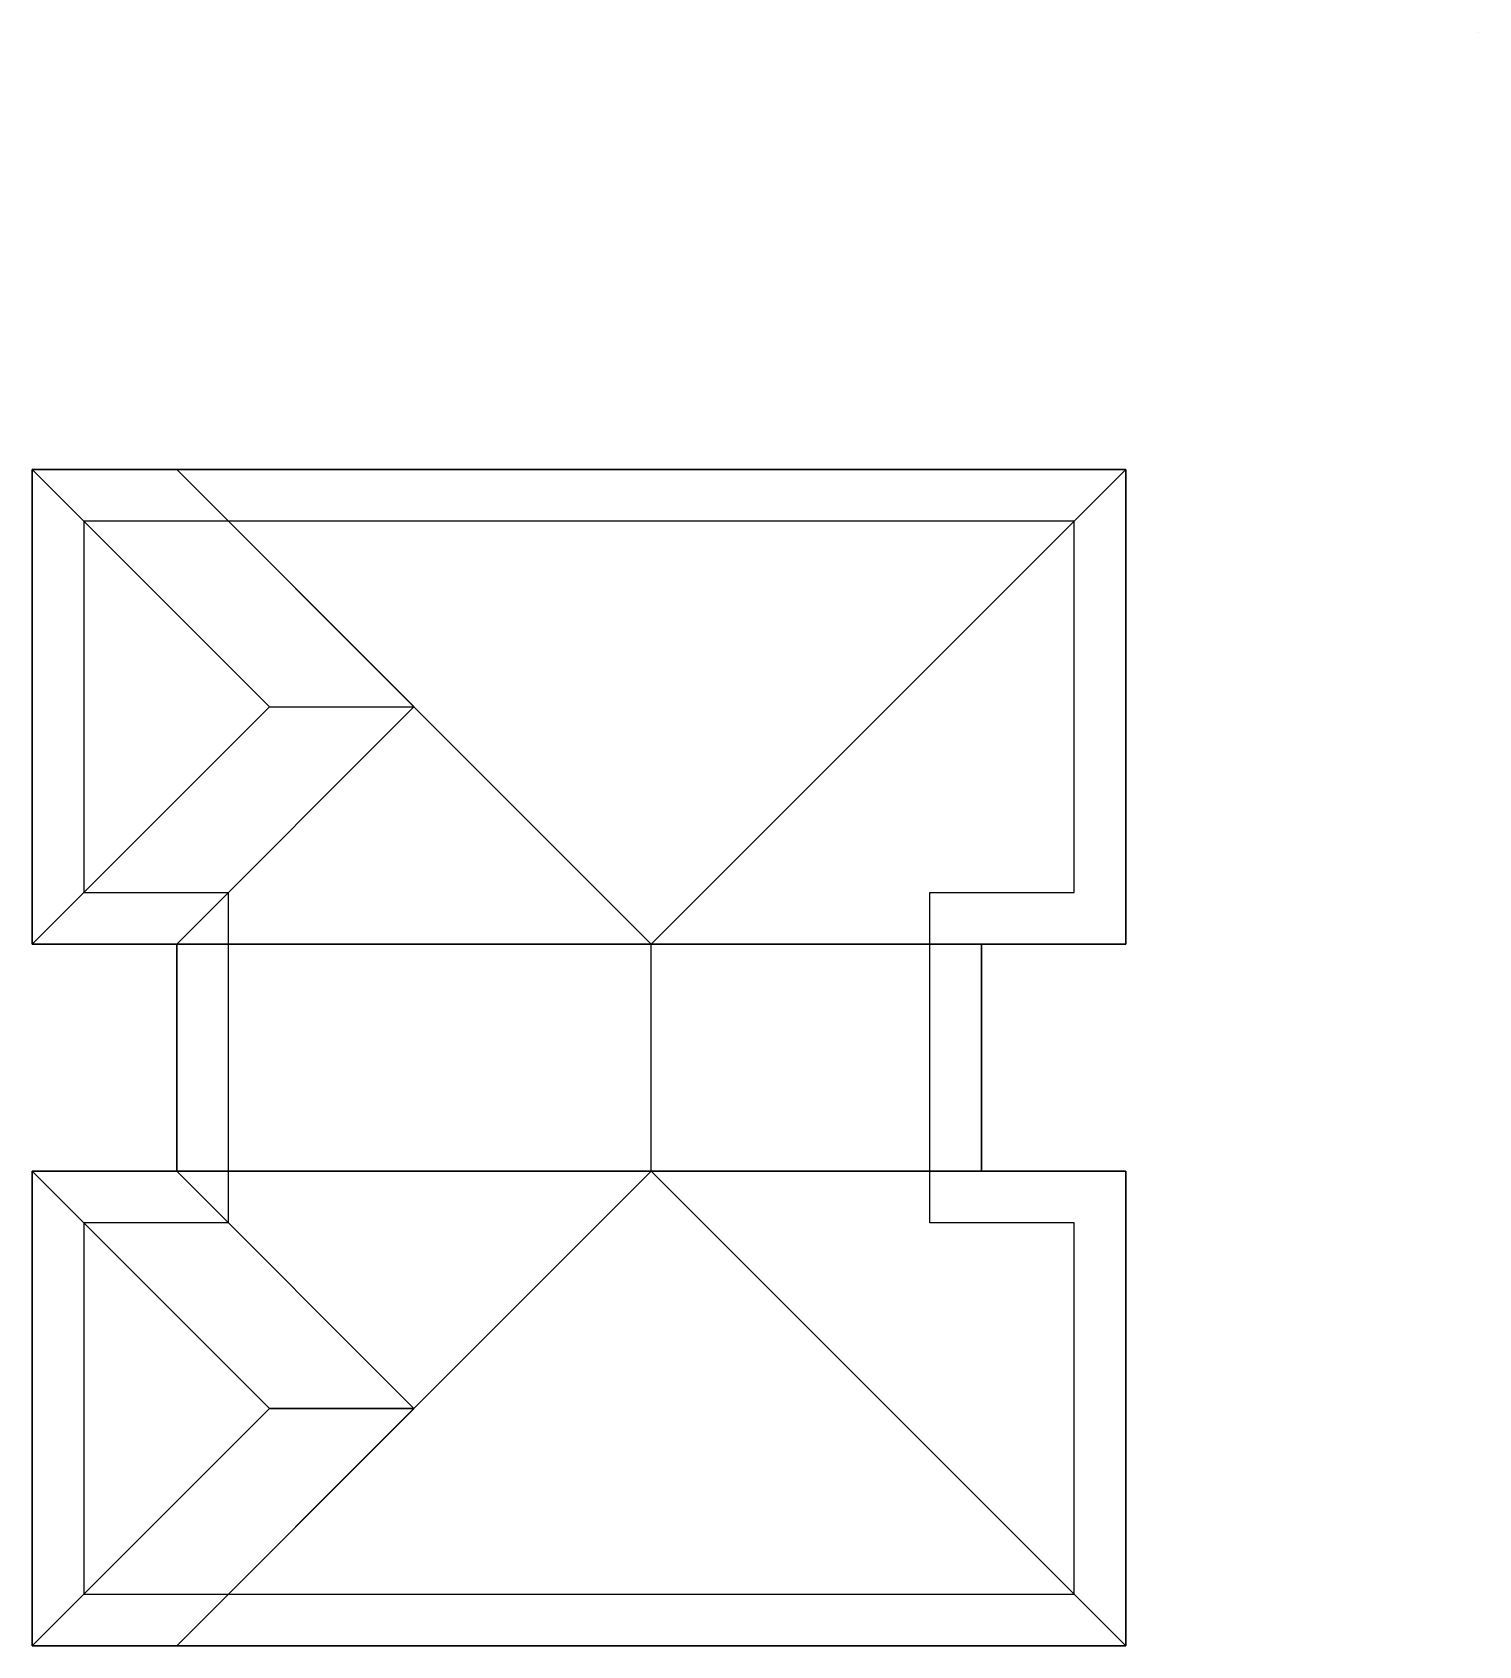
# Model space of a CAD drawing. Header units: centimetres. Extents: x 256 to 2359, y 183 to 2529.
import ezdxf

# ---------------------------------------------------------------- set-up
doc = ezdxf.new("R2010")
doc.units = ezdxf.units.CM

msp = doc.modelspace()

# ---------------------------------------------------------------- linework, layer by layer
for p, q in [((2358.8, 2529.3), (2358.8, 2529.3, -20)), ((255.6, 1893.3), (600.6, 1548.3, 199.2)), ((810.6, 1548.3, 199.2), (465.6, 1893.3)), ((1155.6, 1203.3, 199.2), (1845.6, 1893.3)), ((255.6, 1203.3), (600.6, 1548.3, 199.2)), ((810.6, 1548.3, 199.2), (465.6, 1203.3)), ((600.6, 1548.3, 199.2), (810.6, 1548.3, 199.2)), ((810.6, 1548.3, 199.2), (1155.6, 1203.3, 199.2)), ((1155.6, 873.3, 199.2), (1155.6, 1203.3, 199.2)), ((255.6, 873.3), (600.6, 528.3, 199.2)), ((810.6, 528.3, 199.2), (465.6, 873.3)), ((810.6, 528.3, 199.2), (1155.6, 873.3, 199.2)), ((1155.6, 873.3, 199.2), (1845.6, 183.3)), ((255.6, 183.3), (600.6, 528.3, 199.2)), ((600.6, 528.3, 199.2), (810.6, 528.3, 199.2))]:
    msp.add_line(p, q)
for points in [[(1845.6, 1893.3), (255.6, 1893.3), (255.6, 1203.3), (465.6, 1203.3), (465.6, 873.3), (255.6, 873.3), (255.6, 183.3), (1845.6, 183.3), (1845.6, 873.3), (1635.6, 873.3), (1635.6, 1203.3), (1845.6, 1203.3)], [(1770.6, 1818.3), (330.6, 1818.3), (330.6, 1278.3), (540.6, 1278.3), (540.6, 798.3), (330.6, 798.3), (330.6, 258.3), (1770.6, 258.3), (1770.6, 798.3), (1560.6, 798.3), (1560.6, 1278.3), (1770.6, 1278.3)]]:
    msp.add_lwpolyline(points, close=True)
msp.add_polyline3d([(255.6, 1203.3, 0), (255.6, 1893.3, 0), (1845.6, 1893.3, 0), (1845.6, 1203.3, 0), (1635.6, 1203.3, 0), (1635.6, 873.3, 0), (1845.6, 873.3, 0), (1845.6, 183.3, 0), (255.6, 183.3, 0), (255.6, 873.3, 0), (465.6, 873.3, 0), (465.6, 1203.3, 0), (255.6, 1203.3, 0), (255.6, 1893.3, 0), (1845.6, 1893.3, 0)])
for points in [[(255.6, 1893.3), (600.6, 1548.3, 199.2), (255.6, 1203.3), (255.6, 1893.3)], [(465.6, 1893.3), (255.6, 1893.3), (600.6, 1548.3, 199.2), (810.6, 1548.3, 199.2)], [(465.6, 1893.3), (1155.6, 1203.3, 199.2), (810.6, 1548.3, 199.2), (465.6, 1893.3)], [(1155.6, 1203.3, 199.2), (1845.6, 1893.3), (465.6, 1893.3), (1155.6, 1203.3, 199.2)], [(1845.6, 1203.3), (1155.6, 1203.3, 199.2), (1845.6, 1893.3), (1845.6, 1203.3)], [(600.6, 1548.3, 199.2), (810.6, 1548.3, 199.2), (465.6, 1203.3), (255.6, 1203.3)], [(810.6, 1548.3, 199.2), (465.6, 1203.3), (1155.6, 1203.3, 199.2), (810.6, 1548.3, 199.2)], [(465.6, 1203.3), (465.6, 873.3), (1155.6, 873.3, 199.2), (1155.6, 1203.3, 199.2)], [(1635.6, 1203.3), (1155.6, 1203.3, 199.2), (1845.6, 1203.3), (1635.6, 1203.3)], [(1635.6, 873.3), (1155.6, 873.3, 199.2), (1155.6, 1203.3, 199.2), (1635.6, 1203.3)], [(600.6, 528.3, 199.2), (255.6, 873.3), (255.6, 183.3), (600.6, 528.3, 199.2)], [(810.6, 528.3, 199.2), (600.6, 528.3, 199.2), (255.6, 873.3), (465.6, 873.3)], [(465.6, 873.3), (810.6, 528.3, 199.2), (1155.6, 873.3, 199.2), (465.6, 873.3)], [(465.6, 183.3), (810.6, 528.3, 199.2), (1155.6, 873.3, 199.2), (465.6, 183.3)], [(1155.6, 873.3, 199.2), (465.6, 183.3), (1845.6, 183.3), (1155.6, 873.3, 199.2)], [(1845.6, 873.3), (1155.6, 873.3, 199.2), (1845.6, 183.3), (1845.6, 873.3)], [(1635.6, 873.3), (1155.6, 873.3, 199.2), (1845.6, 873.3), (1635.6, 873.3)], [(810.6, 528.3, 199.2), (600.6, 528.3, 199.2), (255.6, 183.3), (465.6, 183.3)]]:
    msp.add_3dface(points)

doc.saveas('drawing.dxf')
